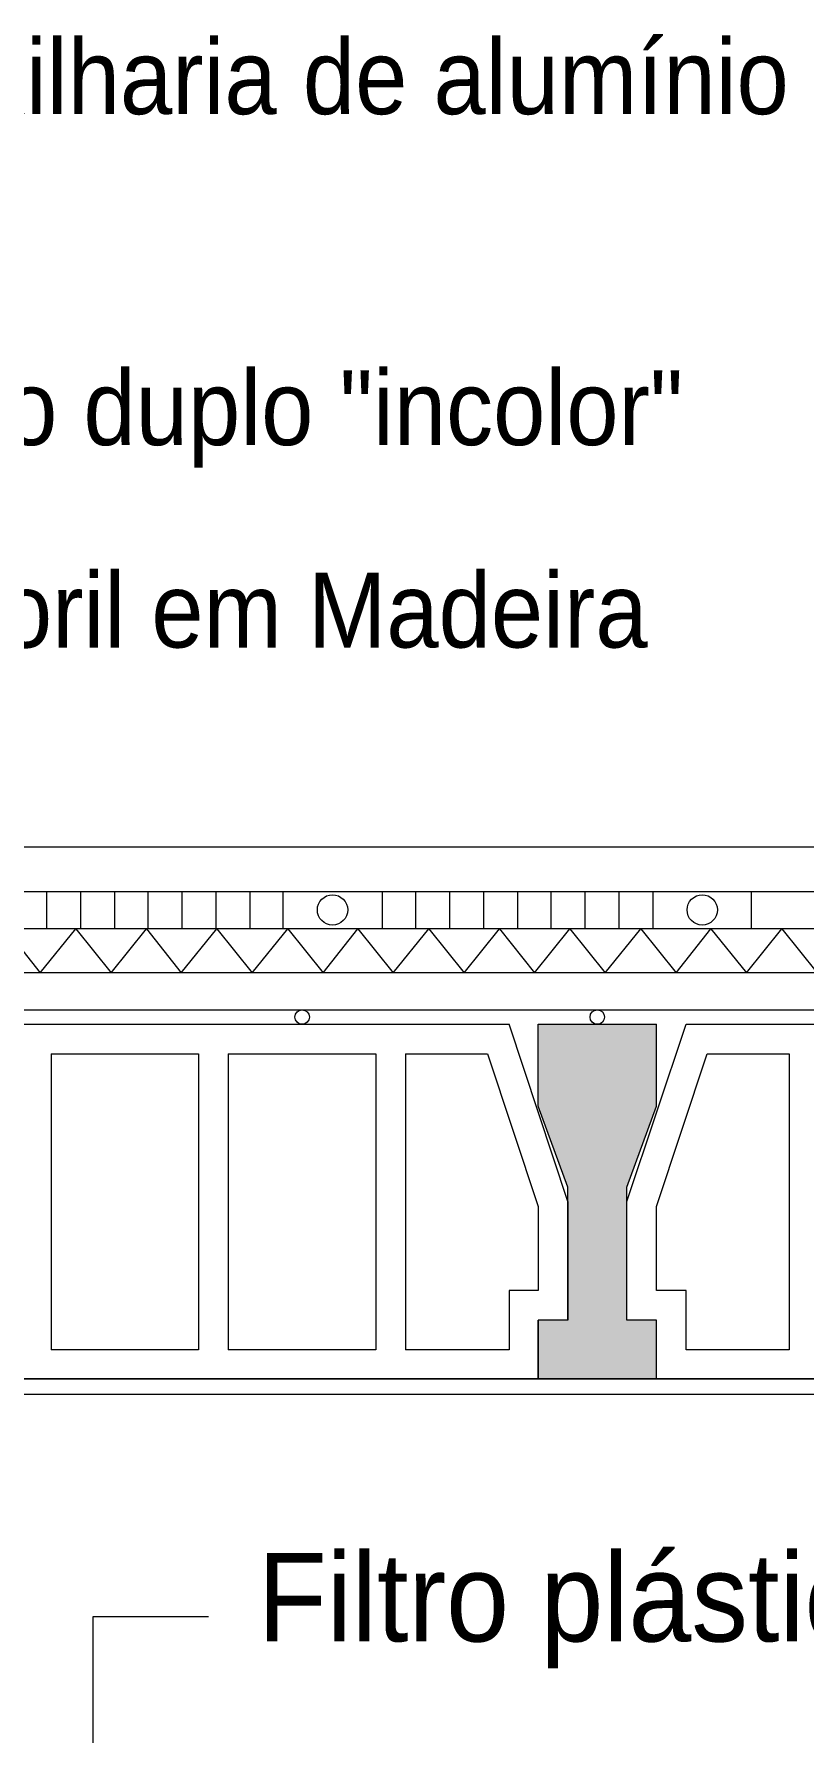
# Paper-space layout 'F02.1_POR CONST' of a CAD drawing. Extents: x -24.6 to 14.9, y -8.7 to 21.
# Drawn here: x -9.76 to -8.17, y -3.475 to 0.045 of the extents above; entities that cross this region are included whole.
import ezdxf
from ezdxf.xclip import XClip

# ---------------------------------------------------------------- set-up
doc = ezdxf.new("R2010")
doc.units = 0
doc.header["$MEASUREMENT"] = 0
doc.header["$XCLIPFRAME"] = 2
doc.layers.add('Anotação - Geral', color=7, linetype='Continuous')
doc.layers.add('para ar_90_muro', color=7, linetype='Continuous')
doc.styles.add('style0', font='arial.ttf', dxfattribs={"height": 0.006871})

# ---------------------------------------------------------------- blocks, each defined once
blk = doc.blocks.new('Viewport35')
at = {"layer": 'para ar_90_muro', "linetype": 'Continuous', "lineweight": 0}
for points in [[(8.243639, 5.854082), (8.24711, 5.854082), (8.24711, 5.856473), (8.243639, 5.856473)], [(8.244507, 5.851711), (8.246242, 5.851711), (8.24711, 5.854082), (8.243639, 5.854082)], [(8.244507, 5.847816), (8.246242, 5.847816), (8.246242, 5.851711), (8.244507, 5.851711)], [(8.243639, 5.846101), (8.24711, 5.846101), (8.24711, 5.847816), (8.243639, 5.847816)]]:
    blk.add_hatch(color=0, dxfattribs=at).paths.add_polyline_path(points)
at = {"layer": 'para ar_90_muro', "color": 0, "linetype": 'Continuous', "lineweight": 0}
for p, q in [((8.192669, 5.86166), (8.271544, 5.86166)), ((8.271544, 5.860347), (8.194278, 5.860347)), ((8.229266, 5.859268), (8.229266, 5.860347)), ((8.230261, 5.859268), (8.230261, 5.860347)), ((8.231256, 5.859268), (8.231256, 5.860347)), ((8.23223, 5.859268), (8.23223, 5.860347)), ((8.23223, 5.859268), (8.23223, 5.860347)), ((8.233225, 5.859268), (8.233225, 5.860347)), ((8.233225, 5.859268), (8.233225, 5.860347)), ((8.234219, 5.859268), (8.234219, 5.860347)), ((8.235214, 5.859268), (8.235214, 5.860347)), ((8.236188, 5.859268), (8.236188, 5.860347)), ((8.239088, 5.859268), (8.239088, 5.860347)), ((8.240062, 5.859268), (8.240062, 5.860347)), ((8.241056, 5.859268), (8.241056, 5.860347)), ((8.242051, 5.859268), (8.242051, 5.860347)), ((8.243046, 5.859268), (8.243046, 5.860347)), ((8.24402, 5.859268), (8.24402, 5.860347)), ((8.245015, 5.859268), (8.245015, 5.860347)), ((8.246009, 5.859268), (8.246009, 5.860347)), ((8.247004, 5.859268), (8.247004, 5.860347)), ((8.249883, 5.859268), (8.249883, 5.860347)), ((8.271544, 5.859268), (8.194278, 5.859268)), ((8.271544, 5.857976), (8.192669, 5.857976)), ((8.201284, 5.856897), (8.271544, 5.856897)), ((8.225499, 5.856473), (8.242792, 5.856473)), ((8.244507, 5.851287), (8.242792, 5.856473)), ((8.246242, 5.851287), (8.247978, 5.856473)), ((8.247978, 5.856473), (8.26525, 5.856473)), ((8.229393, 5.855606), (8.229393, 5.846948)), ((8.229393, 5.855606), (8.233711, 5.855606)), ((8.233711, 5.855606), (8.233711, 5.846948)), ((8.234579, 5.855606), (8.238897, 5.855606)), ((8.234579, 5.855606), (8.234579, 5.846948)), ((8.238897, 5.855606), (8.238897, 5.846948)), ((8.239765, 5.855606), (8.239765, 5.846948)), ((8.24711, 5.851139), (8.248592, 5.855606)), ((8.248592, 5.855606), (8.250984, 5.855606)), ((8.250984, 5.855606), (8.250984, 5.846948)), ((8.244507, 5.847816), (8.244507, 5.851711)), ((8.244507, 5.851287), (8.244507, 5.847816)), ((8.246242, 5.847816), (8.246242, 5.851711)), ((8.246242, 5.847816), (8.246242, 5.851287)), ((8.243639, 5.851139), (8.243639, 5.848684)), ((8.24711, 5.848684), (8.24711, 5.851139)), ((8.243639, 5.848684), (8.242792, 5.848684)), ((8.242792, 5.848684), (8.242792, 5.846948)), ((8.247978, 5.848684), (8.24711, 5.848684)), ((8.247978, 5.846948), (8.247978, 5.848684)), ((8.244507, 5.847816), (8.243639, 5.847816)), ((8.233711, 5.846948), (8.229393, 5.846948)), ((8.238897, 5.846948), (8.234579, 5.846948)), ((8.242792, 5.846948), (8.239765, 5.846948)), ((8.250984, 5.846948), (8.247978, 5.846948)), ((8.201284, 5.846101), (8.271544, 5.846101)), ((8.243639, 5.846101), (8.224631, 5.846101)), ((8.24711, 5.846101), (8.243639, 5.846101)), ((8.266118, 5.846101), (8.24711, 5.846101)), ((8.201284, 5.845657), (8.271544, 5.845657)), ((8.233998, 5.839138), (8.230616, 5.839138)), ((8.230616, 5.839138), (8.230616, 5.835454))]:
    blk.add_line(p, q, dxfattribs=at)
for points in [[(8.22806, 5.859268), (8.229076, 5.857976), (8.230113, 5.859268), (8.23115, 5.857976), (8.232187, 5.859268), (8.233203, 5.857976), (8.234241, 5.859268), (8.235278, 5.857976), (8.236315, 5.859268), (8.237352, 5.857976), (8.238368, 5.859268), (8.239405, 5.857976), (8.240443, 5.859268), (8.24148, 5.857976), (8.242517, 5.859268), (8.243533, 5.857976), (8.24457, 5.859268), (8.245607, 5.857976), (8.246644, 5.859268), (8.247682, 5.857976), (8.248698, 5.859268), (8.249735, 5.857976), (8.250772, 5.859268), (8.251809, 5.857976)], [(8.244507, 5.851711), (8.243639, 5.854082), (8.243639, 5.856473), (8.24711, 5.856473)], [(8.246242, 5.851711), (8.24711, 5.854082), (8.24711, 5.856473)], [(8.239765, 5.855606), (8.242157, 5.855606), (8.243639, 5.851139)], [(8.244507, 5.847816), (8.243639, 5.847816), (8.243639, 5.846101), (8.243639, 5.847816)], [(8.24711, 5.846101), (8.24711, 5.847816), (8.246242, 5.847816)], [(8.24711, 5.846101), (8.24711, 5.847816), (8.246242, 5.847816)], [(8.201284, 5.835454), (8.201284, 5.845657), (8.271544, 5.845657)]]:
    blk.add_lwpolyline(points, dxfattribs=at)
for centre, radius in [((8.237627, 5.859818), 0.000444), ((8.248444, 5.859818), 0.000444), ((8.236738, 5.856685), 0.000211), ((8.245374, 5.856685), 0.000211)]:
    blk.add_circle(centre, radius, dxfattribs=at)
at = {"layer": 'para ar_90_muro', "color": 0, "linetype": 'Continuous', "lineweight": 0, "attachment_point": 7, "style": 'style0'}
for s, insert, char_height in [('{\\W0.9;Caixilharia de alumínio}', (8.223156, 5.883063), 0.00218755), ('{\\W0.9;Vidro duplo "incolor"}', (8.223156, 5.872754), 0.00218755), ('{\\W0.9;Peitoril em Madeira}', (8.223156, 5.867462), 0.00218755), ('\\W0.915;Filtro plástico', (8.235437, 5.837639), 0.00258912)]:
    blk.add_mtext(s, dxfattribs=dict(at, insert=insert, char_height=char_height))

psp = doc.layouts.new('F02.1_POR CONST')

# ---------------------------------------------------------------- block references
at = {"layer": 'Anotação - Geral', "color": 7, "linetype": 'Continuous', "lineweight": 0}
ref = psp.add_blockref('Viewport35', (-590.6231, -415.3978), dxfattribs=dict(at, xscale=70.5882352941385, yscale=70.5882352941385, zscale=70.5882352941385))
XClip(ref).set_block_clipping_path([(8.0952170354, 5.8020231471), (8.2715440354, 5.9389805475)])

doc.saveas('drawing.dxf')
